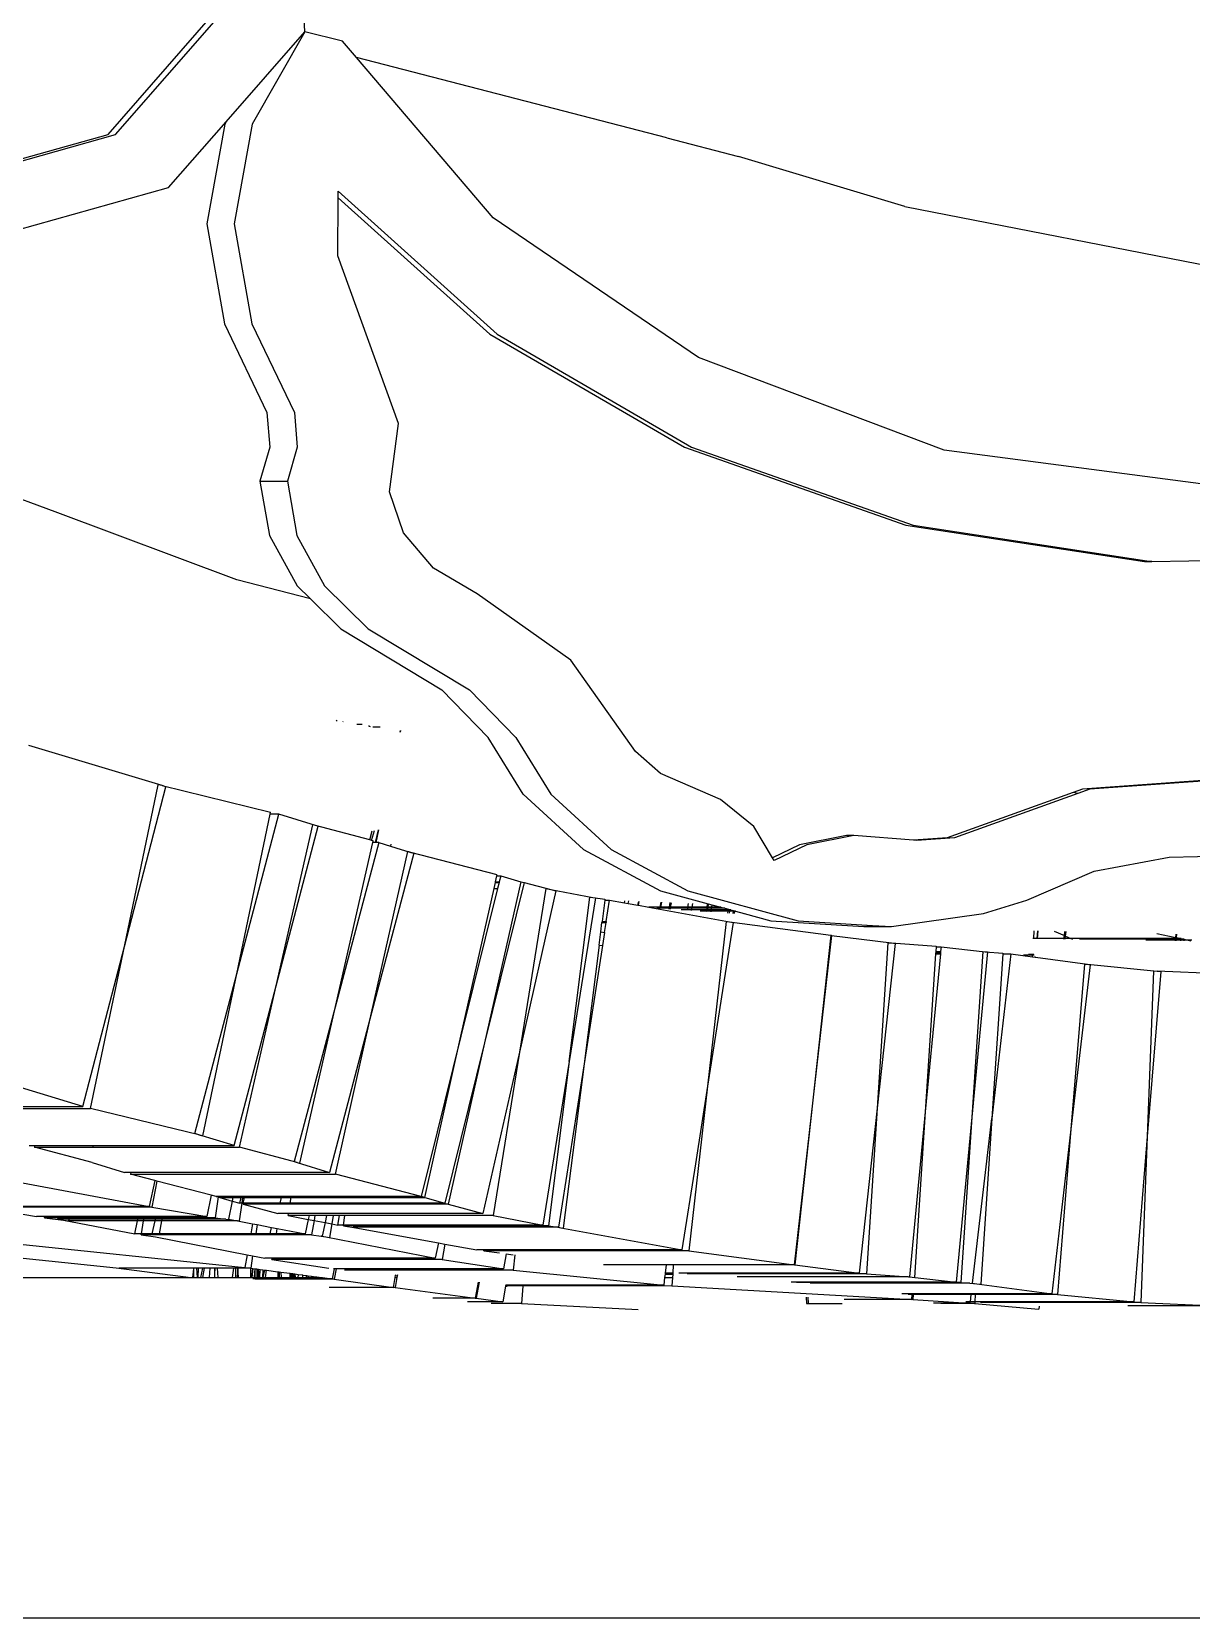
# Model space of a CAD drawing. Extents: x -24961 to 905641, y -154323 to 635957.
# Drawn here: x 395069 to 395488, y -104442 to -103869 of the extents above; entities that cross this region are included whole.
import ezdxf

# ---------------------------------------------------------------- set-up
doc = ezdxf.new("R2010")
doc.units = 0
doc.header["$LTSCALE"] = 1000
doc.header["$MEASUREMENT"] = 0

msp = doc.modelspace()

# ---------------------------------------------------------------- linework, layer by layer
for p, q in [((395167.96, -103868.63), (395167.05, -103847.32)), ((395096.89, -103905.81), (395134.05, -103863.29)), ((395099.54, -103905.81), (395136.05, -103864.04)), ((395139.5, -103901.2), (395167.96, -103868.63)), ((395167.96, -103868.63), (395148.97, -103902)), ((395181.62, -103872.03), (395167.96, -103868.63)), ((395186.69, -103877.98), (395181.62, -103872.03)), ((395298.8, -103906.93), (395186.69, -103877.98)), ((395236.03, -103935.91), (395186.69, -103877.98)), ((395118.76, -103924.93), (395139.5, -103901.2)), ((395139.04, -103902), (395132.52, -103938.11)), ((395139.5, -103901.2), (395139.04, -103902)), ((395148.97, -103902), (395142.45, -103938.11)), ((395033.71, -103923.52), (395096.89, -103905.81)), ((395035.19, -103923.85), (395099.54, -103905.81)), ((395298.8, -103906.93), (395324.69, -103913.75)), ((395384.89, -103931.85), (395324.69, -103913.75)), ((395036.22, -103948.07), (395118.76, -103924.93)), ((395180.03, -103926.32), (395237.45, -103977.91)), ((395180.03, -103928.69), (395180.03, -103926.32)), ((395179.95, -103949.61), (395180.03, -103928.69)), ((395180.03, -103928.69), (395234.8, -103977.91)), ((395384.89, -103931.85), (395522.37, -103958.68)), ((395132.52, -103938.11), (395138.95, -103974.24)), ((395142.45, -103938.11), (395148.88, -103974.24)), ((395310.26, -103986.4), (395236.03, -103935.91)), ((395201.86, -104010.2), (395179.95, -103949.61)), ((395138.95, -103974.24), (395154.29, -104006.3)), ((395148.88, -103974.24), (395164.22, -104006.3)), ((395234.8, -103977.91), (395305.17, -104018.78)), ((395237.45, -103977.91), (395307.81, -104018.78)), ((395399.07, -104019.94), (395310.26, -103986.4)), ((395154.29, -104006.3), (395155.28, -104018.85)), ((395164.22, -104006.3), (395165.21, -104018.85)), ((395198.62, -104034.99), (395201.86, -104010.2)), ((395155.28, -104018.85), (395151.76, -104031.12)), ((395165.21, -104018.85), (395161.69, -104031.12)), ((395305.17, -104018.78), (395385.2, -104047)), ((395307.81, -104018.78), (395387.85, -104047)), ((395493.63, -104032.34), (395399.07, -104019.94)), ((395077.79, -104042.19), (395042.09, -104029.1)), ((395151.76, -104031.12), (395155.21, -104050.71)), ((395151.76, -104031.12), (395161.69, -104031.12)), ((395161.69, -104031.12), (395165.14, -104050.71)), ((395203.6, -104049.81), (395198.62, -104034.99)), ((395143.44, -104066.81), (395077.79, -104042.19)), ((395385.2, -104047), (395471.5, -104060.14)), ((395387.85, -104047), (395473.88, -104060.1)), ((395155.21, -104050.71), (395165.18, -104068.92)), ((395165.14, -104050.71), (395175.11, -104068.92)), ((395214.55, -104062.56), (395203.6, -104049.81)), ((395471.5, -104060.14), (395473.88, -104060.1)), ((395474.15, -104060.14), (395471.5, -104060.14)), ((395473.88, -104060.1), (395474.15, -104060.14)), ((395474.15, -104060.14), (395562.07, -104058.64)), ((395230.28, -104071.84), (395214.55, -104062.56)), ((395170.01, -104073.67), (395143.44, -104066.81)), ((395165.18, -104068.92), (395170.01, -104073.67)), ((395175.11, -104068.92), (395190.89, -104084.46)), ((395170.01, -104073.67), (395180.96, -104084.46)), ((395264.1, -104095.82), (395230.28, -104071.84)), ((395180.96, -104084.46), (395217.56, -104106.57)), ((395190.89, -104084.46), (395227.49, -104106.57)), ((395287.49, -104128.82), (395264.1, -104095.82)), ((395217.56, -104106.57), (395234.27, -104123.81)), ((395227.49, -104106.57), (395244.2, -104123.81)), ((395179.34, -104117.57), (395179.69, -104117.78)), ((395181.74, -104118.15), (395181.79, -104117.96)), ((395188.72, -104119.05), (395186.79, -104119.05)), ((395191.2, -104119.84), (395191.29, -104119.46)), ((395191.49, -104119.9), (395191.59, -104119.51)), ((395195.26, -104120.09), (395192.58, -104120.09)), ((395202.41, -104121.85), (395202.55, -104121.24)), ((395202.52, -104121.87), (395202.65, -104121.26)), ((395116.37, -104141.18), (395068.26, -104126.64)), ((395246.92, -104144.3), (395234.27, -104123.81)), ((395244.2, -104123.81), (395256.85, -104144.3)), ((395296.51, -104136.74), (395287.49, -104128.82)), ((395318.24, -104146.2), (395296.51, -104136.74)), ((395514.42, -104137.79), (395449.13, -104142.5)), ((395517.07, -104137.79), (395451.78, -104142.5)), ((395102.76, -104199.38), (395114.97, -104140.84)), ((395102.76, -104199.38), (395117.75, -104141.6)), ((395116.37, -104141.18), (395114.97, -104140.84)), ((395117.75, -104141.6), (395116.37, -104141.18)), ((395116.37, -104141.18), (395155.6, -104150.73)), ((395246.92, -104144.3), (395268.75, -104164.29)), ((395256.85, -104144.3), (395278.68, -104164.29)), ((395330.34, -104155.95), (395318.24, -104146.2)), ((395445.71, -104143.72), (395400.12, -104160.08)), ((395447.43, -104144.06), (395402.76, -104160.08)), ((395449.13, -104142.5), (395445.71, -104143.72)), ((395447.43, -104144.06), (395445.71, -104143.72)), ((395451.78, -104142.5), (395447.43, -104144.06)), ((395143.39, -104209.26), (395158.56, -104151.54)), ((395143.39, -104209.26), (395155.43, -104151.54)), ((395155.43, -104151.54), (395155.6, -104150.73)), ((395158.56, -104151.54), (395155.43, -104151.54)), ((395171.8, -104155.6), (395158.56, -104151.54)), ((395157.58, -104213.61), (395170.84, -104155.34)), ((395157.58, -104213.61), (395172.76, -104155.89)), ((395171.8, -104155.6), (395170.84, -104155.34)), ((395172.76, -104155.89), (395171.8, -104155.6)), ((395191.51, -104160.83), (395171.8, -104155.6)), ((395191.51, -104160.83), (395192.35, -104157.54)), ((395192.14, -104160.99), (395193.14, -104157.42)), ((395193.57, -104161.72), (395194.58, -104157.21)), ((395193.75, -104161.72), (395194.74, -104157.19)), ((395337.01, -104167.26), (395330.34, -104155.95)), ((395194.71, -104161.72), (395179.44, -104219.41)), ((395179.44, -104219.41), (395192.57, -104161.72)), ((395192.14, -104160.99), (395191.51, -104160.83)), ((395192.7, -104161.14), (395192.14, -104160.99)), ((395192.57, -104161.72), (395192.7, -104161.14)), ((395193.57, -104161.72), (395192.57, -104161.72)), ((395193.75, -104161.72), (395193.57, -104161.72)), ((395194.71, -104161.72), (395193.75, -104161.72)), ((395194.71, -104161.72), (395198.93, -104163.02)), ((395199.06, -104162.3), (395198.93, -104163.02)), ((395198.93, -104163.02), (395206.3, -104165.3)), ((395346.84, -104162.55), (395337.01, -104167.26)), ((395349.49, -104162.55), (395337.59, -104168.25)), ((395363.75, -104159.18), (395346.84, -104162.55)), ((395366.4, -104159.18), (395349.49, -104162.55)), ((395366.4, -104159.18), (395363.75, -104159.18)), ((395387.99, -104160.88), (395366.4, -104159.18)), ((395400.12, -104160.08), (395387.99, -104160.88)), ((395389.2, -104160.97), (395387.99, -104160.88)), ((395402.76, -104160.08), (395389.2, -104160.97)), ((395192.13, -104223.33), (395205.19, -104165.01)), ((395207.41, -104165.64), (395192.13, -104223.33)), ((395206.3, -104165.3), (395205.19, -104165.01)), ((395237.49, -104173.44), (395206.3, -104165.3)), ((395206.3, -104165.3), (395207.41, -104165.64)), ((395268.75, -104164.29), (395296.52, -104179.21)), ((395278.68, -104164.29), (395306.45, -104179.21)), ((395337.59, -104168.25), (395337.01, -104167.26)), ((395453.34, -104172.09), (395480.39, -104167)), ((395480.39, -104167), (395519.85, -104166.26)), ((395236.93, -104175.93), (395237.41, -104173.8)), ((395237.41, -104173.8), (395237.49, -104173.44)), ((395237.41, -104173.8), (395238.8, -104173.8)), ((395238.8, -104173.8), (395238.27, -104175.93)), ((395238.8, -104173.8), (395246.12, -104175.93)), ((395429.01, -104182.56), (395453.34, -104172.09)), ((395237.65, -104178.43), (395224.43, -104231.76)), ((395224.43, -104231.76), (395236.37, -104178.43)), ((395246.12, -104175.93), (395232.94, -104234.21)), ((395247.3, -104176.25), (395232.94, -104234.21)), ((395236.37, -104178.43), (395236.86, -104176.25)), ((395236.37, -104178.43), (395237.65, -104178.43)), ((395236.86, -104176.25), (395236.93, -104175.93)), ((395236.86, -104176.25), (395238.19, -104176.25)), ((395236.93, -104175.93), (395238.27, -104175.93)), ((395238.19, -104176.25), (395237.65, -104178.43)), ((395238.27, -104175.93), (395238.19, -104176.25)), ((395255.06, -104178.43), (395245.55, -104237.54)), ((395258.73, -104179.25), (395245.55, -104237.54)), ((395246.12, -104175.93), (395246.71, -104176.08)), ((395246.71, -104176.08), (395247.3, -104176.25)), ((395247.3, -104176.25), (395256.91, -104178.77)), ((395255.06, -104178.43), (395256.91, -104178.77)), ((395256.91, -104178.77), (395258.73, -104179.25)), ((395256.91, -104178.77), (395272.05, -104181.61)), ((395296.52, -104179.21), (395315.12, -104184.26)), ((395306.45, -104179.21), (395346.34, -104190.03)), ((395263.54, -104240.92), (395271.04, -104181.46)), ((395273.06, -104181.8), (395263.54, -104240.92)), ((395271.04, -104181.46), (395272.05, -104181.61)), ((395272.05, -104181.61), (395276.41, -104182.25)), ((395272.05, -104181.61), (395273.06, -104181.8)), ((395276.37, -104182.54), (395275.4, -104190.29)), ((395276.41, -104182.25), (395276.37, -104182.54)), ((395276.37, -104182.54), (395278.17, -104182.54)), ((395276.96, -104190.29), (395278.17, -104182.54)), ((395278.17, -104182.54), (395283.57, -104183.53)), ((395283.57, -104183.53), (395283.67, -104182.82)), ((395283.57, -104183.53), (395284.87, -104183.77)), ((395284.87, -104183.77), (395285.04, -104182.88)), ((395284.87, -104183.77), (395288.41, -104184.41)), ((395288.41, -104184.41), (395288.67, -104183.03)), ((395288.41, -104184.41), (395288.54, -104184.44)), ((395288.54, -104184.44), (395288.84, -104183.03)), ((395288.54, -104184.44), (395292.35, -104185.13)), ((395296.44, -104185.13), (395292.35, -104185.13)), ((395292.35, -104185.13), (395321.54, -104190.45)), ((395296.37, -104185.53), (395295.25, -104185.53)), ((395296.35, -104185.6), (395296.37, -104185.53)), ((395296.37, -104185.53), (395296.44, -104185.13)), ((395296.57, -104185.53), (395296.37, -104185.53)), ((395296.44, -104185.13), (395296.77, -104183.36)), ((395296.65, -104185.13), (395296.44, -104185.13)), ((395296.55, -104185.61), (395296.57, -104185.53)), ((395296.57, -104185.53), (395296.65, -104185.13)), ((395299.72, -104185.53), (395296.57, -104185.53)), ((395296.65, -104185.13), (395297.03, -104183.37)), ((395299.77, -104185.13), (395296.65, -104185.13)), ((395299.67, -104185.82), (395299.72, -104185.53)), ((395299.72, -104185.53), (395299.77, -104185.13)), ((395300.1, -104185.53), (395299.72, -104185.53)), ((395299.77, -104185.13), (395300.01, -104183.49)), ((395300.18, -104185.13), (395299.77, -104185.13)), ((395300.04, -104185.85), (395300.1, -104185.53)), ((395300.1, -104185.53), (395300.18, -104185.13)), ((395306.29, -104185.53), (395300.1, -104185.53)), ((395300.18, -104185.13), (395300.48, -104183.51)), ((395306.34, -104185.13), (395300.18, -104185.13)), ((395306.21, -104186.12), (395304.06, -104186.12)), ((395306.21, -104186.12), (395306.19, -104186.26)), ((395306.29, -104185.53), (395306.21, -104186.12)), ((395307.67, -104186.12), (395306.21, -104186.12)), ((395306.34, -104185.13), (395306.29, -104185.53)), ((395307.77, -104185.53), (395306.29, -104185.53)), ((395306.53, -104183.75), (395306.34, -104185.13)), ((395307.84, -104185.13), (395306.34, -104185.13)), ((395307.67, -104186.12), (395307.63, -104186.35)), ((395307.77, -104185.53), (395307.67, -104186.12)), ((395313.18, -104186.12), (395307.67, -104186.12)), ((395307.84, -104185.13), (395307.77, -104185.53)), ((395313.25, -104185.53), (395307.77, -104185.53)), ((395308.06, -104183.81), (395307.84, -104185.13)), ((395313.3, -104185.13), (395307.84, -104185.13)), ((395313.18, -104186.12), (395313.13, -104186.57)), ((395313.25, -104185.53), (395313.18, -104186.12)), ((395313.48, -104186.12), (395313.18, -104186.12)), ((395313.3, -104185.13), (395313.25, -104185.53)), ((395313.57, -104185.53), (395313.25, -104185.53)), ((395313.42, -104184.03), (395313.3, -104185.13)), ((395313.62, -104185.13), (395313.3, -104185.13)), ((395313.48, -104186.12), (395313.42, -104186.57)), ((395313.57, -104185.53), (395313.48, -104186.12)), ((395314.81, -104186.12), (395313.48, -104186.12)), ((395313.62, -104185.13), (395313.57, -104185.53)), ((395314.91, -104185.53), (395313.57, -104185.53)), ((395313.77, -104184.05), (395313.62, -104185.13)), ((395314.98, -104185.13), (395313.62, -104185.13)), ((395314.81, -104186.12), (395314.74, -104186.57)), ((395314.91, -104185.53), (395314.81, -104186.12)), ((395321.08, -104186.12), (395314.81, -104186.12)), ((395314.98, -104185.13), (395314.91, -104185.53)), ((395319.81, -104185.53), (395314.91, -104185.53)), ((395315.12, -104184.26), (395314.98, -104185.13)), ((395318.35, -104185.13), (395314.98, -104185.13)), ((395315.12, -104184.26), (395318.35, -104185.13)), ((395318.35, -104185.13), (395319.81, -104185.53)), ((395319.81, -104185.53), (395321.11, -104185.88)), ((395321.02, -104186.57), (395321.08, -104186.12)), ((395321.08, -104186.12), (395321.11, -104185.88)), ((395321.66, -104186.12), (395321.08, -104186.12)), ((395321.11, -104185.88), (395321.67, -104186.03)), ((395321.59, -104186.57), (395321.66, -104186.12)), ((395321.66, -104186.12), (395321.67, -104186.03)), ((395321.98, -104186.12), (395321.66, -104186.12)), ((395321.67, -104186.03), (395321.98, -104186.12)), ((395321.98, -104186.12), (395322.94, -104186.38)), ((395322.92, -104186.57), (395322.94, -104186.38)), ((395322.94, -104186.38), (395323.39, -104186.5)), ((395413.27, -104187.41), (395429.01, -104182.56)), ((395274.92, -104194.07), (395275.35, -104190.68)), ((395275.4, -104190.29), (395275.35, -104190.68)), ((395275.35, -104190.68), (395276.9, -104190.68)), ((395275.4, -104190.29), (395276.96, -104190.29)), ((395276.34, -104194.26), (395276.9, -104190.68)), ((395276.96, -104190.29), (395276.9, -104190.68)), ((395313.13, -104186.57), (395310.92, -104186.57)), ((395313.13, -104186.57), (395313.11, -104186.72)), ((395313.42, -104186.57), (395313.13, -104186.57)), ((395313.42, -104186.57), (395313.4, -104186.74)), ((395314.74, -104186.57), (395313.42, -104186.57)), ((395320.28, -104190.29), (395313.55, -104249.85)), ((395322.8, -104190.68), (395313.55, -104249.85)), ((395314.74, -104186.57), (395314.69, -104186.83)), ((395321.02, -104186.57), (395314.74, -104186.57)), ((395320.28, -104190.29), (395321.54, -104190.45)), ((395320.92, -104187.24), (395321.02, -104186.57)), ((395321.59, -104186.57), (395321.02, -104186.57)), ((395321.48, -104187.28), (395321.59, -104186.57)), ((395321.54, -104190.45), (395322.8, -104190.68)), ((395321.54, -104190.45), (395358.13, -104195.28)), ((395322.92, -104186.57), (395321.59, -104186.57)), ((395322.82, -104187.37), (395322.92, -104186.57)), ((395323.38, -104186.57), (395322.92, -104186.57)), ((395323.26, -104187.4), (395323.38, -104186.57)), ((395323.38, -104186.57), (395323.39, -104186.5)), ((395323.66, -104186.57), (395323.38, -104186.57)), ((395323.39, -104186.5), (395323.66, -104186.57)), ((395323.66, -104186.57), (395326.82, -104187.43)), ((395326.82, -104187.43), (395326.8, -104187.63)), ((395326.82, -104187.43), (395336.41, -104190.03)), ((395336.41, -104190.03), (395370.1, -104192.14)), ((395346.34, -104190.03), (395373.13, -104191.71)), ((395370.1, -104192.14), (395373.13, -104191.71)), ((395370.1, -104192.14), (395380.03, -104192.14)), ((395373.13, -104191.71), (395380.03, -104192.14)), ((395380.03, -104192.14), (395413.27, -104187.41)), ((395274.32, -104198.81), (395274.92, -104194.07)), ((395274.92, -104194.07), (395276.34, -104194.26)), ((395276.34, -104194.26), (395275.6, -104198.93)), ((395358.13, -104195.28), (395351.64, -104254.86)), ((395358.37, -104195.31), (395351.64, -104254.86)), ((395358.13, -104195.28), (395358.25, -104195.29)), ((395358.25, -104195.29), (395358.37, -104195.31)), ((395358.37, -104195.31), (395380.06, -104198.06)), ((395431.47, -104196.48), (395431.09, -104196.48)), ((395431.47, -104196.48), (395431.67, -104193.62)), ((395432.67, -104196.5), (395431.47, -104196.48)), ((395432.67, -104196.5), (395432.97, -104193.65)), ((395432.7, -104196.5), (395432.67, -104196.5)), ((395432.7, -104196.5), (395433.03, -104193.65)), ((395432.81, -104196.5), (395432.7, -104196.5)), ((395432.81, -104196.5), (395433.09, -104193.65)), ((395442.36, -104196.48), (395432.81, -104196.5)), ((395438.81, -104193.79), (395442.52, -104195.42)), ((395442.33, -104196.65), (395442.36, -104196.48)), ((395442.36, -104196.48), (395442.52, -104195.42)), ((395442.79, -104196.48), (395442.36, -104196.48)), ((395442.52, -104195.42), (395442.75, -104193.89)), ((395442.52, -104195.42), (395442.92, -104195.6)), ((395442.76, -104196.66), (395442.79, -104196.48)), ((395442.79, -104196.48), (395442.92, -104195.6)), ((395444.91, -104196.48), (395442.79, -104196.48)), ((395442.92, -104195.6), (395443.18, -104193.9)), ((395442.92, -104195.6), (395444.91, -104196.48)), ((395444.91, -104196.48), (395445.41, -104196.7)), ((395482.8, -104196.48), (395444.91, -104196.48)), ((395482.78, -104196.74), (395448.03, -104196.74)), ((395482.74, -104197.1), (395472.03, -104197.1)), ((395475.96, -104194.7), (395482.84, -104196.1)), ((395482.72, -104197.27), (395482.74, -104197.1)), ((395482.74, -104197.1), (395482.78, -104196.74)), ((395482.95, -104197.1), (395482.74, -104197.1)), ((395482.78, -104196.74), (395482.8, -104196.48)), ((395482.99, -104196.74), (395482.78, -104196.74)), ((395482.8, -104196.48), (395482.84, -104196.1)), ((395483.02, -104196.48), (395482.8, -104196.48)), ((395482.84, -104196.1), (395482.97, -104194.87)), ((395482.84, -104196.1), (395483.05, -104196.14)), ((395482.93, -104197.27), (395482.95, -104197.1)), ((395482.95, -104197.1), (395482.99, -104196.74)), ((395484.65, -104197.1), (395482.95, -104197.1)), ((395482.99, -104196.74), (395483.02, -104196.48)), ((395484.68, -104196.74), (395482.99, -104196.74)), ((395483.02, -104196.48), (395483.05, -104196.14)), ((395484.7, -104196.48), (395483.02, -104196.48)), ((395483.05, -104196.14), (395483.19, -104194.88)), ((395483.05, -104196.14), (395484.7, -104196.48)), ((395484.64, -104197.29), (395484.65, -104197.1)), ((395484.65, -104197.1), (395484.68, -104196.74)), ((395485.79, -104197.1), (395484.65, -104197.1)), ((395484.68, -104196.74), (395484.7, -104196.48)), ((395485.82, -104196.74), (395484.68, -104196.74)), ((395485.77, -104197.31), (395485.79, -104197.1)), ((395485.79, -104197.1), (395485.82, -104196.74)), ((395487.25, -104197.1), (395485.79, -104197.1)), ((395485.82, -104196.74), (395487.25, -104197.1)), ((395487.25, -104197.1), (395488.21, -104197.35)), ((395488.6, -104197.1), (395487.25, -104197.1)), ((395087.77, -104257.15), (395102.76, -104199.38)), ((395090.55, -104257.91), (395102.76, -104199.38)), ((395274.32, -104198.81), (395268.91, -104241.71)), ((395275.6, -104198.93), (395268.91, -104241.71)), ((395274.32, -104198.81), (395275.6, -104198.93)), ((395378.75, -104197.96), (395374.86, -104257.81)), ((395381.35, -104198.22), (395374.86, -104257.81)), ((395378.75, -104197.96), (395380.06, -104198.06)), ((395380.06, -104198.06), (395396.15, -104199.28)), ((395380.06, -104198.06), (395381.35, -104198.22)), ((395395.97, -104202.03), (395392.26, -104259.13)), ((395397.7, -104202.03), (395392.26, -104259.13)), ((395395.99, -104201.72), (395395.97, -104202.03)), ((395395.97, -104202.03), (395397.7, -104202.03)), ((395396.02, -104201.32), (395395.99, -104201.72)), ((395395.99, -104201.72), (395397.73, -104201.72)), ((395396.03, -104201.16), (395396.02, -104201.32)), ((395396.02, -104201.32), (395397.77, -104201.32)), ((395396.14, -104199.45), (395396.03, -104201.16)), ((395396.03, -104201.16), (395397.79, -104201.16)), ((395396.15, -104199.28), (395396.14, -104199.45)), ((395396.14, -104199.45), (395397.95, -104199.45)), ((395397.73, -104201.72), (395397.7, -104202.03)), ((395397.77, -104201.32), (395397.73, -104201.72)), ((395397.79, -104201.16), (395397.77, -104201.32)), ((395397.95, -104199.45), (395397.79, -104201.16)), ((395397.95, -104199.45), (395413.94, -104201.22)), ((395413.1, -104201.16), (395409.09, -104261)), ((395414.78, -104201.32), (395409.09, -104261)), ((395413.1, -104201.16), (395413.94, -104201.22)), ((395413.94, -104201.22), (395420.3, -104201.72)), ((395413.94, -104201.22), (395414.78, -104201.32)), ((395423.22, -104202.03), (395416.3, -104261.56)), ((395420.28, -104202.03), (395416.3, -104261.56)), ((395420.3, -104201.72), (395420.28, -104202.03)), ((395420.28, -104202.03), (395423.22, -104202.03)), ((395423.22, -104202.03), (395431, -104203.08)), ((395431.04, -104202.51), (395427.7, -104202.51)), ((395431.05, -104202.28), (395429.53, -104202.28)), ((395431, -104203.08), (395431.04, -104202.51)), ((395431, -104203.08), (395431.94, -104203.21)), ((395431.04, -104202.51), (395431.05, -104202.28)), ((395431.63, -104202.51), (395431.04, -104202.51)), ((395431.05, -104202.28), (395431.07, -104202.09)), ((395431.46, -104202.28), (395431.05, -104202.28)), ((395431.94, -104203.21), (395431.96, -104202.96)), ((395431.94, -104203.21), (395431.98, -104203.22)), ((395431.98, -104203.22), (395432, -104203.01)), ((395431.98, -104203.22), (395432.14, -104203.24)), ((395432.14, -104203.24), (395432.14, -104203.2)), ((395432.14, -104203.24), (395450.84, -104205.77)), ((395128.21, -104266.98), (395143.39, -104209.26)), ((395131.17, -104267.79), (395143.39, -104209.26)), ((395449.84, -104205.68), (395444.91, -104265.44)), ((395451.83, -104205.91), (395444.91, -104265.44)), ((395449.84, -104205.68), (395450.84, -104205.77)), ((395450.84, -104205.77), (395476.12, -104208.2)), ((395450.84, -104205.77), (395451.83, -104205.91)), ((395474.8, -104208.14), (395472.51, -104268.09)), ((395477.43, -104208.33), (395472.51, -104268.09)), ((395474.8, -104208.14), (395476.12, -104208.2)), ((395476.12, -104208.2), (395477.43, -104208.33)), ((395498.65, -104209.21), (395476.12, -104208.2)), ((395142.41, -104271.33), (395157.58, -104213.61)), ((395144.32, -104271.88), (395157.58, -104213.61)), ((395179.44, -104219.41), (395164.16, -104277.1)), ((395166.18, -104277.67), (395179.44, -104219.41)), ((395192.13, -104223.33), (395176.86, -104281.02)), ((395179.07, -104281.65), (395192.13, -104223.33)), ((395224.43, -104231.76), (395210.07, -104289.72)), ((395211.37, -104290.08), (395224.43, -104231.76)), ((395232.94, -104234.21), (395218.57, -104292.17)), ((395232.94, -104234.21), (395219.76, -104292.5)), ((395245.55, -104237.54), (395232.37, -104295.83)), ((395245.55, -104237.54), (395236.03, -104296.65)), ((395087.77, -104257.15), (395037.36, -104241.91)), ((395263.54, -104240.92), (395254.03, -104300.03)), ((395263.54, -104240.92), (395256.05, -104300.37)), ((395268.91, -104241.71), (395259.66, -104300.87)), ((395268.91, -104241.71), (395261.42, -104301.16)), ((395313.55, -104249.85), (395306.82, -104309.4)), ((395313.55, -104249.85), (395309.15, -104277.97)), ((395351.64, -104254.86), (395344.91, -104314.42)), ((395351.64, -104254.86), (395345.15, -104314.45)), ((395056.5, -104257.91), (395090.55, -104257.91)), ((395056.7, -104257.15), (395087.77, -104257.15)), ((395129.68, -104267.43), (395090.55, -104257.91)), ((395374.86, -104257.81), (395368.37, -104317.4)), ((395374.86, -104257.81), (395370.98, -104317.67)), ((395392.26, -104259.13), (395386.57, -104318.82)), ((395392.26, -104259.13), (395388.37, -104318.98)), ((395409.09, -104261), (395403.4, -104320.69)), ((395409.09, -104261), (395405.09, -104320.85)), ((395409.38, -104321.1), (395416.3, -104261.56)), ((395416.3, -104261.56), (395412.29, -104321.41)), ((395444.91, -104265.44), (395437.99, -104324.97)), ((395444.91, -104265.44), (395439.99, -104325.21)), ((395068.32, -104271.33), (395070.35, -104271.33)), ((395070.35, -104271.33), (395070.23, -104271.88)), ((395091.07, -104277.41), (395070.23, -104271.88)), ((395070.23, -104271.88), (395091.45, -104271.88)), ((395070.35, -104271.33), (395091.59, -104271.33)), ((395091.45, -104271.88), (395091.59, -104271.33)), ((395091.45, -104271.88), (395144.32, -104271.88)), ((395091.59, -104271.33), (395142.41, -104271.33)), ((395129.68, -104267.43), (395128.21, -104266.98)), ((395129.68, -104267.43), (395131.17, -104267.79)), ((395142.41, -104271.33), (395129.68, -104267.43)), ((395165.16, -104277.41), (395144.32, -104271.88)), ((395472.51, -104268.09), (395467.58, -104327.86)), ((395472.51, -104268.09), (395470.22, -104328.04)), ((395091.07, -104277.41), (395102.76, -104281.02)), ((395164.16, -104277.1), (395165.16, -104277.41)), ((395165.16, -104277.41), (395166.18, -104277.67)), ((395165.16, -104277.41), (395176.86, -104281.02)), ((395309.15, -104277.97), (395304.29, -104309.01)), ((395060.77, -104283.77), (395111.72, -104293.36)), ((395105.12, -104281.02), (395102.76, -104281.02)), ((395105.12, -104281.02), (395104.98, -104281.65)), ((395104.98, -104281.65), (395179.07, -104281.65)), ((395113.71, -104283.93), (395104.98, -104281.65)), ((395176.86, -104281.02), (395105.12, -104281.02)), ((395210, -104289.72), (395179.07, -104281.65)), ((395113.71, -104283.93), (395111.72, -104293.36)), ((395114.49, -104284.13), (395112.66, -104293.53)), ((395114.49, -104284.13), (395113.71, -104283.93)), ((395134.11, -104289.25), (395114.49, -104284.13)), ((395134.11, -104289.25), (395132.6, -104296.99)), ((395135.97, -104289.72), (395134.11, -104289.25)), ((395112.66, -104293.53), (395051.06, -104293.53)), ((395051.06, -104293.53), (395071.01, -104296.99)), ((395111.72, -104293.36), (395051.1, -104293.36)), ((395112.66, -104293.53), (395132.6, -104296.99)), ((395136.6, -104289.9), (395135.52, -104297.43)), ((395210, -104289.72), (395135.97, -104289.72)), ((395135.97, -104289.72), (395136.6, -104289.9)), ((395136.6, -104289.9), (395137.28, -104290.08)), ((395137.28, -104290.08), (395142.01, -104290.08)), ((395137.28, -104290.08), (395141.73, -104291.38)), ((395141.73, -104291.38), (395140.34, -104297.93)), ((395142.01, -104290.08), (395141.73, -104291.38)), ((395141.73, -104291.38), (395144.48, -104292.17)), ((395142.01, -104290.08), (395145, -104290.08)), ((395145.18, -104292.17), (395144.26, -104298.55)), ((395144.48, -104292.17), (395145, -104290.08)), ((395145.18, -104292.17), (395144.48, -104292.17)), ((395145, -104290.08), (395145.48, -104290.08)), ((395145.48, -104290.08), (395145.18, -104292.17)), ((395145.74, -104292.17), (395145.18, -104292.17)), ((395145.48, -104290.08), (395146.21, -104290.08)), ((395145.66, -104292.5), (395145.74, -104292.17)), ((395145.66, -104292.5), (395158.27, -104295.83)), ((395159.02, -104292.5), (395145.66, -104292.5)), ((395145.74, -104292.17), (395146.21, -104290.08)), ((395159.1, -104292.17), (395145.74, -104292.17)), ((395146.21, -104290.08), (395159.57, -104290.08)), ((395159.02, -104292.5), (395159.1, -104292.17)), ((395162.6, -104292.5), (395159.02, -104292.5)), ((395159.1, -104292.17), (395159.57, -104290.08)), ((395162.66, -104292.17), (395159.1, -104292.17)), ((395159.57, -104290.08), (395162.99, -104290.08)), ((395162.6, -104292.5), (395162.66, -104292.17)), ((395219.76, -104292.5), (395162.6, -104292.5)), ((395162.66, -104292.17), (395162.99, -104290.08)), ((395218.57, -104292.17), (395162.66, -104292.17)), ((395162.99, -104290.08), (395211.31, -104290.08)), ((395210.07, -104289.72), (395210, -104289.72)), ((395211.31, -104290.08), (395210.07, -104289.72)), ((395211.31, -104290.08), (395211.37, -104290.08)), ((395211.37, -104290.08), (395218.57, -104292.17)), ((395219.76, -104292.5), (395232.37, -104295.83)), ((395073.99, -104296.99), (395071.01, -104296.99)), ((395073.93, -104297.43), (395073.99, -104296.99)), ((395078.86, -104297.43), (395073.93, -104297.43)), ((395073.93, -104297.43), (395080.7, -104298.3)), ((395078.95, -104296.99), (395073.99, -104296.99)), ((395078.75, -104297.93), (395078.86, -104297.43)), ((395078.75, -104297.93), (395080.7, -104298.3)), ((395082.76, -104297.93), (395078.75, -104297.93)), ((395078.86, -104297.43), (395078.95, -104296.99)), ((395082.83, -104297.43), (395078.86, -104297.43)), ((395082.9, -104296.99), (395078.95, -104296.99)), ((395080.7, -104298.3), (395106.53, -104303.19)), ((395080.7, -104298.3), (395082.67, -104298.55)), ((395082.67, -104298.55), (395082.76, -104297.93)), ((395107.52, -104298.55), (395082.67, -104298.55)), ((395082.76, -104297.93), (395082.83, -104297.43)), ((395107.65, -104297.93), (395082.76, -104297.93)), ((395082.83, -104297.43), (395082.9, -104296.99)), ((395107.76, -104297.43), (395082.83, -104297.43)), ((395107.85, -104296.99), (395082.9, -104296.99)), ((395106.53, -104303.19), (395107.52, -104298.55)), ((395107.52, -104298.55), (395107.65, -104297.93)), ((395109.71, -104298.55), (395107.52, -104298.55)), ((395107.65, -104297.93), (395107.76, -104297.43)), ((395109.82, -104297.93), (395107.65, -104297.93)), ((395107.76, -104297.43), (395107.85, -104296.99)), ((395109.91, -104297.43), (395107.76, -104297.43)), ((395109.98, -104296.99), (395107.85, -104296.99)), ((395108.92, -104303.19), (395109.71, -104298.55)), ((395109.71, -104298.55), (395109.82, -104297.93)), ((395113.85, -104298.55), (395109.71, -104298.55)), ((395109.82, -104297.93), (395109.91, -104297.43)), ((395113.99, -104297.93), (395109.82, -104297.93)), ((395109.91, -104297.43), (395109.98, -104296.99)), ((395114.1, -104297.43), (395109.91, -104297.43)), ((395114.19, -104296.99), (395109.98, -104296.99)), ((395112.84, -104303.19), (395113.85, -104298.55)), ((395113.85, -104298.55), (395113.99, -104297.93)), ((395116.31, -104298.55), (395113.85, -104298.55)), ((395113.99, -104297.93), (395114.1, -104297.43)), ((395116.42, -104297.93), (395113.99, -104297.93)), ((395114.1, -104297.43), (395114.19, -104296.99)), ((395116.5, -104297.43), (395114.1, -104297.43)), ((395116.58, -104296.99), (395114.19, -104296.99)), ((395115.51, -104303.19), (395116.31, -104298.55)), ((395116.31, -104298.55), (395116.42, -104297.93)), ((395143.63, -104298.55), (395116.31, -104298.55)), ((395116.42, -104297.93), (395116.5, -104297.43)), ((395139.42, -104297.93), (395116.42, -104297.93)), ((395116.5, -104297.43), (395116.58, -104296.99)), ((395135.52, -104297.43), (395116.5, -104297.43)), ((395132.6, -104296.99), (395116.58, -104296.99)), ((395135.52, -104297.43), (395139.42, -104297.93)), ((395139.42, -104297.93), (395142.29, -104298.3)), ((395140.34, -104297.93), (395142.29, -104298.3)), ((395142.29, -104298.3), (395144.26, -104298.55)), ((395142.29, -104298.3), (395143.63, -104298.55)), ((395143.63, -104298.55), (395149.09, -104299.59)), ((395149.09, -104299.59), (395148.45, -104303.19)), ((395149.09, -104299.59), (395150.7, -104299.89)), ((395150.7, -104299.89), (395150.23, -104303.19)), ((395150.7, -104299.89), (395155.97, -104300.89)), ((395155.47, -104303.19), (395155.97, -104300.89)), ((395155.97, -104300.89), (395158.02, -104301.27)), ((395162.07, -104295.83), (395158.27, -104295.83)), ((395161.94, -104296.65), (395162.07, -104295.83)), ((395161.94, -104296.65), (395169.22, -104298.02)), ((395169.51, -104296.65), (395161.94, -104296.65)), ((395232.37, -104295.83), (395162.07, -104295.83)), ((395169.22, -104298.02), (395168.12, -104303.19)), ((395169.51, -104296.65), (395169.22, -104298.02)), ((395169.22, -104298.02), (395171.33, -104298.41)), ((395171.63, -104296.65), (395169.51, -104296.65)), ((395171.33, -104298.41), (395170.44, -104303.58)), ((395171.63, -104296.65), (395171.33, -104298.41)), ((395171.33, -104298.41), (395175.31, -104299.16)), ((395175.86, -104296.65), (395171.63, -104296.65)), ((395175.31, -104299.16), (395174.23, -104304.11)), ((395175.86, -104296.65), (395175.31, -104299.16)), ((395175.31, -104299.16), (395177.72, -104299.61)), ((395178.23, -104296.65), (395175.86, -104296.65)), ((395177.72, -104299.61), (395176.87, -104304.57)), ((395178.23, -104296.65), (395177.72, -104299.61)), ((395177.72, -104299.61), (395179.93, -104300.03)), ((395180.48, -104296.65), (395178.23, -104296.65)), ((395179.93, -104300.03), (395180.48, -104296.65)), ((395182, -104300.03), (395179.93, -104300.03)), ((395182.42, -104296.65), (395180.48, -104296.65)), ((395181.96, -104300.37), (395182, -104300.03)), ((395181.96, -104300.37), (395186.44, -104301.03)), ((395185.64, -104300.37), (395181.96, -104300.37)), ((395182, -104300.03), (395182.42, -104296.65)), ((395254.03, -104300.03), (395182, -104300.03)), ((395236.03, -104296.65), (395182.42, -104296.65)), ((395185.57, -104300.87), (395185.64, -104300.37)), ((395187.36, -104300.87), (395185.57, -104300.87)), ((395185.57, -104300.87), (395186.44, -104301.03)), ((395187.42, -104300.37), (395185.64, -104300.37)), ((395186.44, -104301.03), (395216.34, -104306.48)), ((395187.36, -104300.87), (395187.42, -104300.37)), ((395217.56, -104300.87), (395187.36, -104300.87)), ((395217.67, -104300.37), (395187.42, -104300.37)), ((395217.67, -104300.37), (395217.56, -104300.87)), ((395219.68, -104300.87), (395217.56, -104300.87)), ((395219.77, -104300.37), (395217.67, -104300.37)), ((395219.77, -104300.37), (395219.68, -104300.87)), ((395231.47, -104300.87), (395219.68, -104300.87)), ((395231.55, -104300.37), (395219.77, -104300.37)), ((395231.47, -104300.87), (395231.55, -104300.37)), ((395233.69, -104300.87), (395231.47, -104300.87)), ((395233.75, -104300.37), (395231.55, -104300.37)), ((395233.69, -104300.87), (395233.75, -104300.37)), ((395242.38, -104300.87), (395233.69, -104300.87)), ((395242.46, -104300.37), (395233.75, -104300.37)), ((395236.03, -104296.65), (395254.03, -104300.03)), ((395242.46, -104300.37), (395242.38, -104300.87)), ((395245.06, -104300.87), (395242.38, -104300.87)), ((395245.12, -104300.37), (395242.46, -104300.37)), ((395245.12, -104300.37), (395245.06, -104300.87)), ((395259.45, -104300.87), (395245.06, -104300.87)), ((395256.05, -104300.37), (395245.12, -104300.37)), ((395256.05, -104300.37), (395259.45, -104300.87)), ((395259.45, -104300.87), (395260.54, -104301.03)), ((395259.66, -104300.87), (395260.54, -104301.03)), ((395260.54, -104301.03), (395304.29, -104309.01)), ((395260.54, -104301.03), (395261.42, -104301.16)), ((395045.51, -104304.96), (395147.38, -104315.5)), ((395108.92, -104303.19), (395106.53, -104303.19)), ((395108.85, -104303.58), (395108.92, -104303.19)), ((395108.85, -104303.58), (395113.95, -104304.36)), ((395112.75, -104303.58), (395108.85, -104303.58)), ((395112.84, -104303.19), (395108.92, -104303.19)), ((395112.75, -104303.58), (395112.84, -104303.19)), ((395115.45, -104303.58), (395112.75, -104303.58)), ((395115.51, -104303.19), (395112.84, -104303.19)), ((395113.95, -104304.36), (395147.09, -104310.8)), ((395115.45, -104303.58), (395115.51, -104303.19)), ((395148.38, -104303.58), (395115.45, -104303.58)), ((395148.45, -104303.19), (395115.51, -104303.19)), ((395148.45, -104303.19), (395148.38, -104303.58)), ((395150.18, -104303.58), (395148.38, -104303.58)), ((395150.23, -104303.19), (395148.45, -104303.19)), ((395150.23, -104303.19), (395150.18, -104303.58)), ((395155.38, -104303.58), (395150.18, -104303.58)), ((395155.47, -104303.19), (395150.23, -104303.19)), ((395155.38, -104303.58), (395155.47, -104303.19)), ((395157.62, -104303.58), (395155.38, -104303.58)), ((395157.69, -104303.19), (395155.47, -104303.19)), ((395157.62, -104303.58), (395157.69, -104303.19)), ((395170.44, -104303.58), (395157.62, -104303.58)), ((395157.69, -104303.19), (395158.02, -104301.27)), ((395168.12, -104303.19), (395157.69, -104303.19)), ((395158.02, -104301.27), (395168.12, -104303.19)), ((395170.44, -104303.58), (395173.88, -104304.11)), ((395174.23, -104304.11), (395173.88, -104304.11)), ((395173.88, -104304.11), (395175.54, -104304.36)), ((395174.23, -104304.11), (395175.54, -104304.36)), ((395175.54, -104304.36), (395176.87, -104304.57)), ((395175.54, -104304.36), (395215.12, -104312.05)), ((395216.34, -104306.48), (395215.12, -104312.05)), ((395216.34, -104306.48), (395218.64, -104306.9)), ((395026.67, -104307.93), (395099.81, -104315.5)), ((395147.09, -104310.8), (395146.28, -104315.35)), ((395147.09, -104310.8), (395149.1, -104311.19)), ((395149.1, -104311.19), (395148.48, -104315.61)), ((395149.1, -104311.19), (395153.53, -104312.05)), ((395156.15, -104312.05), (395153.53, -104312.05)), ((395156.07, -104312.5), (395156.15, -104312.05)), ((395217.66, -104312.5), (395156.07, -104312.5)), ((395156.07, -104312.5), (395176.71, -104315.69)), ((395215.12, -104312.05), (395156.15, -104312.05)), ((395218.64, -104306.9), (395217.66, -104312.5)), ((395217.66, -104312.5), (395239.76, -104315.92)), ((395218.64, -104306.9), (395230.2, -104309.01)), ((395232.77, -104309.01), (395230.2, -104309.01)), ((395232.72, -104309.4), (395232.77, -104309.01)), ((395232.72, -104309.4), (395238.3, -104310.14)), ((395240.9, -104309.4), (395232.72, -104309.4)), ((395240.96, -104309.01), (395232.77, -104309.01)), ((395240.71, -104310.46), (395239.76, -104315.92)), ((395240.72, -104310.41), (395240.71, -104310.46)), ((395240.71, -104310.46), (395243.29, -104310.8)), ((395240.96, -104309.01), (395240.9, -104309.4)), ((395244.1, -104309.4), (395240.9, -104309.4)), ((395244.14, -104309.01), (395240.96, -104309.01)), ((395243.94, -104310.78), (395243.31, -104316.37)), ((395244.14, -104309.01), (395244.1, -104309.4)), ((395299.14, -104309.4), (395244.1, -104309.4)), ((395299.19, -104309.01), (395244.14, -104309.01)), ((395299.19, -104309.01), (395299.14, -104309.4)), ((395301.49, -104309.4), (395299.14, -104309.4)), ((395301.51, -104309.01), (395299.19, -104309.01)), ((395301.51, -104309.01), (395301.49, -104309.4)), ((395306.78, -104309.4), (395301.49, -104309.4)), ((395304.29, -104309.01), (395301.51, -104309.01)), ((395306.82, -104309.4), (395306.78, -104309.4)), ((395306.82, -104309.4), (395344.91, -104314.42)), ((395099.81, -104315.5), (395126.77, -104319.04)), ((395099.81, -104315.5), (395100.91, -104315.61)), ((395127.73, -104315.61), (395100.91, -104315.61)), ((395127.71, -104315.83), (395127.41, -104319.04)), ((395127.73, -104315.61), (395127.71, -104315.83)), ((395127.71, -104315.83), (395127.71, -104319.04)), ((395128.85, -104315.61), (395127.73, -104315.61)), ((395128.85, -104315.61), (395129.08, -104319.04)), ((395129.47, -104315.61), (395128.85, -104315.61)), ((395129.47, -104315.61), (395129.28, -104319.04)), ((395131.07, -104315.61), (395129.47, -104315.61)), ((395130.42, -104319.04), (395131.07, -104315.61)), ((395131.74, -104315.61), (395131.07, -104315.61)), ((395131.13, -104319.04), (395131.74, -104315.61)), ((395133.64, -104315.61), (395131.74, -104315.61)), ((395133.64, -104315.61), (395133.35, -104319.04)), ((395135.34, -104315.61), (395133.64, -104315.61)), ((395135.34, -104317.83), (395135.29, -104319.04)), ((395135.34, -104315.61), (395135.34, -104317.83)), ((395135.41, -104315.61), (395135.34, -104317.83)), ((395135.41, -104315.61), (395135.34, -104315.61)), ((395135.34, -104317.83), (395135.34, -104319.04)), ((395136.26, -104315.61), (395135.41, -104315.61)), ((395136.26, -104315.61), (395136.48, -104319.04)), ((395142.35, -104315.61), (395136.26, -104315.61)), ((395141.89, -104319.04), (395142.35, -104315.61)), ((395142.96, -104315.61), (395142.35, -104315.61)), ((395142.96, -104315.61), (395142.96, -104319.04)), ((395143.66, -104315.61), (395142.96, -104315.61)), ((395143.59, -104319.04), (395143.77, -104317.19)), ((395143.66, -104315.61), (395143.77, -104317.19)), ((395143.92, -104315.61), (395143.66, -104315.61)), ((395143.77, -104317.19), (395143.92, -104315.61)), ((395143.77, -104317.19), (395143.89, -104319.04)), ((395148.25, -104315.61), (395143.92, -104315.61)), ((395146.28, -104315.35), (395147.38, -104315.5)), ((395147.38, -104315.5), (395148.25, -104315.61)), ((395148.25, -104315.61), (395148.38, -104315.63)), ((395148.38, -104315.63), (395148.29, -104319.04)), ((395148.38, -104315.63), (395148.48, -104315.61)), ((395148.38, -104315.63), (395149.25, -104315.74)), ((395148.77, -104319.04), (395149.25, -104315.74)), ((395149.25, -104315.74), (395148.81, -104319.04)), ((395149.25, -104315.74), (395149.87, -104315.82)), ((395149.75, -104319.04), (395149.9, -104317.15)), ((395149.87, -104315.82), (395149.9, -104317.15)), ((395149.87, -104315.82), (395150.01, -104315.84)), ((395149.9, -104317.15), (395150.01, -104315.84)), ((395149.9, -104317.15), (395149.96, -104319.04)), ((395150.01, -104315.84), (395150.59, -104315.92)), ((395150.59, -104315.92), (395150.59, -104319.04)), ((395150.59, -104315.92), (395151.09, -104315.99)), ((395151, -104319.04), (395151.18, -104317.21)), ((395151.09, -104315.99), (395151.18, -104317.21)), ((395151.09, -104315.99), (395151.29, -104316.01)), ((395151.18, -104317.21), (395151.29, -104316.01)), ((395151.18, -104317.21), (395151.3, -104319.04)), ((395151.29, -104316.01), (395151.79, -104316.08)), ((395151.69, -104319.04), (395151.79, -104316.08)), ((395151.79, -104316.08), (395152.81, -104316.21)), ((395152.81, -104316.21), (395152.65, -104319.04)), ((395152.81, -104316.21), (395153.48, -104316.3)), ((395152.96, -104319.04), (395153.48, -104316.3)), ((395153.48, -104316.3), (395154.19, -104316.39)), ((395153.72, -104319.04), (395154.19, -104316.39)), ((395154.19, -104316.39), (395158.21, -104316.92)), ((395158.21, -104316.92), (395158.21, -104319.04)), ((395158.21, -104316.92), (395158.57, -104316.97)), ((395158.57, -104316.97), (395158.7, -104319.04)), ((395158.57, -104316.97), (395158.76, -104316.99)), ((395158.76, -104316.99), (395158.76, -104319.04)), ((395158.76, -104316.99), (395159.37, -104317.07)), ((395159.37, -104317.07), (395159.48, -104319.04)), ((395159.37, -104317.07), (395162.55, -104317.49)), ((395162.55, -104317.49), (395162.59, -104319.04)), ((395162.55, -104317.49), (395162.69, -104317.51)), ((395162.69, -104317.51), (395162.69, -104319.04)), ((395162.69, -104317.51), (395162.76, -104317.52)), ((395162.72, -104317.51), (395162.72, -104319.04)), ((395162.76, -104317.52), (395162.76, -104319.04)), ((395162.76, -104317.52), (395162.79, -104318.02)), ((395162.76, -104317.52), (395162.79, -104317.52)), ((395162.79, -104317.52), (395162.79, -104318.02)), ((395162.79, -104317.52), (395162.84, -104317.53)), ((395162.79, -104318.02), (395162.79, -104319.04)), ((395162.79, -104318.02), (395162.83, -104318.57)), ((395162.84, -104317.53), (395162.83, -104318.57)), ((395162.84, -104317.53), (395162.9, -104319.04)), ((395162.84, -104317.53), (395162.9, -104317.53)), ((395162.9, -104317.53), (395162.9, -104319.04)), ((395162.9, -104317.53), (395162.97, -104317.54)), ((395162.93, -104317.54), (395162.93, -104319.04)), ((395162.97, -104317.54), (395162.97, -104319.04)), ((395162.97, -104317.54), (395163, -104319.04)), ((395162.97, -104317.54), (395163, -104317.55)), ((395163, -104317.55), (395163, -104319.04)), ((395163, -104317.55), (395163.04, -104317.55)), ((395163.04, -104317.55), (395163.04, -104319.04)), ((395163.04, -104317.55), (395163.08, -104317.56)), ((395163.08, -104317.56), (395163.07, -104319.04)), ((395163.08, -104317.56), (395163.12, -104319.04)), ((395163.08, -104317.56), (395163.14, -104317.57)), ((395163.11, -104317.56), (395163.12, -104319.04)), ((395163.14, -104317.57), (395163.14, -104319.04)), ((395163.14, -104317.57), (395163.2, -104317.57)), ((395163.2, -104317.57), (395163.24, -104319.04)), ((395163.2, -104317.57), (395163.32, -104317.59)), ((395163.32, -104317.59), (395163.36, -104319.04)), ((395163.32, -104317.59), (395163.44, -104317.61)), ((395163.44, -104317.61), (395163.48, -104319.04)), ((395163.44, -104317.61), (395163.56, -104317.62)), ((395163.56, -104317.62), (395163.59, -104318.83)), ((395163.56, -104317.62), (395163.68, -104317.64)), ((395163.7, -104318.08), (395163.59, -104318.83)), ((395163.68, -104317.64), (395163.7, -104318.08)), ((395163.68, -104317.64), (395163.75, -104317.65)), ((395163.75, -104317.65), (395163.7, -104318.08)), ((395163.7, -104318.08), (395163.72, -104319.04)), ((395163.75, -104317.65), (395163.8, -104317.65)), ((395163.8, -104317.65), (395163.84, -104319.04)), ((395163.8, -104317.65), (395163.93, -104317.67)), ((395163.93, -104317.67), (395163.96, -104319.04)), ((395163.93, -104317.67), (395164.05, -104317.68)), ((395164.05, -104317.68), (395164.08, -104319.04)), ((395164.05, -104317.68), (395164.17, -104317.7)), ((395164.17, -104317.7), (395164.2, -104319.04)), ((395164.17, -104317.7), (395164.29, -104317.72)), ((395164.29, -104317.72), (395164.32, -104319.04)), ((395164.29, -104317.72), (395164.41, -104317.73)), ((395164.41, -104317.73), (395164.44, -104319.04)), ((395164.41, -104317.73), (395165.6, -104317.89)), ((395165.6, -104317.89), (395165.5, -104319.04)), ((395165.6, -104317.89), (395167.19, -104318.1)), ((395167.19, -104318.1), (395167.19, -104318.67)), ((395167.19, -104318.1), (395167.27, -104318.11)), ((395167.27, -104318.11), (395167.19, -104318.67)), ((395167.27, -104318.11), (395168.47, -104318.26)), ((395168.47, -104318.26), (395168.49, -104319.04)), ((395168.47, -104318.26), (395168.66, -104318.29)), ((395168.66, -104318.29), (395168.58, -104319.04)), ((395168.66, -104318.29), (395169.18, -104318.36)), ((395178.59, -104315.92), (395177.9, -104319.5)), ((395178.59, -104315.92), (395178.34, -104315.92)), ((395179.26, -104315.92), (395178.59, -104315.92)), ((395179.26, -104315.92), (395178.6, -104319.59)), ((395182.36, -104315.92), (395179.26, -104315.92)), ((395243.31, -104316.37), (395182.3, -104316.37)), ((395239.76, -104315.92), (395182.36, -104315.92)), ((395200.68, -104318.27), (395200.53, -104319.04)), ((395200.72, -104318.03), (395200.68, -104318.27)), ((395200.68, -104318.27), (395201.42, -104318.35)), ((395201.46, -104318.09), (395201.42, -104318.35)), ((395243.31, -104316.37), (395297.74, -104321.84)), ((395298.57, -104314.42), (395275.97, -104314.42)), ((395298.57, -104314.45), (395276.25, -104314.45)), ((395298.2, -104317.77), (395298.05, -104319.04)), ((395298.21, -104317.67), (395298.2, -104317.77)), ((395298.2, -104317.77), (395300.95, -104317.97)), ((395298.24, -104317.4), (395298.21, -104317.67)), ((395300.97, -104317.67), (395298.21, -104317.67)), ((395298.57, -104314.45), (395298.24, -104317.4)), ((395300.98, -104317.4), (395298.24, -104317.4)), ((395301.17, -104314.42), (395298.57, -104314.42)), ((395298.57, -104314.42), (395298.57, -104314.45)), ((395301.17, -104314.45), (395298.57, -104314.45)), ((395300.95, -104317.97), (395300.88, -104319.04)), ((395300.97, -104317.67), (395300.95, -104317.97)), ((395300.98, -104317.4), (395300.97, -104317.67)), ((395301.17, -104314.45), (395300.98, -104317.4)), ((395306.4, -104314.42), (395301.17, -104314.42)), ((395301.17, -104314.42), (395301.17, -104314.45)), ((395306.4, -104314.45), (395301.17, -104314.45)), ((395306.18, -104317.4), (395303.15, -104317.4)), ((395351.11, -104317.67), (395306.16, -104317.67)), ((395368.37, -104317.4), (395306.18, -104317.4)), ((395344.91, -104314.42), (395306.4, -104314.42)), ((395345.15, -104314.45), (395306.4, -104314.45)), ((395345.15, -104314.45), (395368.37, -104317.4)), ((395370.98, -104317.67), (395351.11, -104317.67)), ((395370.98, -104317.67), (395386.15, -104318.82)), ((395025.64, -104319.04), (395126.77, -104319.04)), ((395126.77, -104319.04), (395127.41, -104319.04)), ((395127.41, -104319.04), (395127.71, -104319.04)), ((395127.71, -104319.04), (395129.08, -104319.04)), ((395129.08, -104319.04), (395129.28, -104319.04)), ((395129.28, -104319.04), (395130.42, -104319.04)), ((395130.42, -104319.04), (395131.13, -104319.04)), ((395131.13, -104319.04), (395133.35, -104319.04)), ((395133.35, -104319.04), (395135.29, -104319.04)), ((395135.29, -104319.04), (395135.34, -104319.04)), ((395135.34, -104319.04), (395136.48, -104319.04)), ((395136.48, -104319.04), (395141.89, -104319.04)), ((395141.89, -104319.04), (395142.96, -104319.04)), ((395142.96, -104319.04), (395143.59, -104319.04)), ((395143.59, -104319.04), (395143.89, -104319.04)), ((395143.89, -104319.04), (395148.29, -104319.04)), ((395148.29, -104319.04), (395148.77, -104319.04)), ((395148.77, -104319.04), (395148.81, -104319.04)), ((395148.81, -104319.04), (395149.75, -104319.04)), ((395177.9, -104319.5), (395149.19, -104319.5)), ((395149.75, -104319.04), (395149.96, -104319.04)), ((395149.96, -104319.04), (395150.59, -104319.04)), ((395178.6, -104319.59), (395150.07, -104319.59)), ((395150.59, -104319.04), (395151, -104319.04)), ((395151, -104319.04), (395151.3, -104319.04)), ((395151.3, -104319.04), (395151.69, -104319.04)), ((395151.69, -104319.04), (395152.65, -104319.04)), ((395152.65, -104319.04), (395152.96, -104319.04)), ((395152.96, -104319.04), (395153.72, -104319.04)), ((395153.72, -104319.04), (395158.21, -104319.04)), ((395158.21, -104319.04), (395158.7, -104319.04)), ((395158.7, -104319.04), (395158.76, -104319.04)), ((395158.76, -104319.04), (395159.48, -104319.04)), ((395159.48, -104319.04), (395162.59, -104319.04)), ((395162.59, -104319.04), (395162.69, -104319.04)), ((395162.69, -104319.04), (395162.76, -104319.04)), ((395162.76, -104319.04), (395162.79, -104319.04)), ((395162.79, -104319.04), (395162.86, -104319.04)), ((395162.83, -104318.57), (395162.86, -104319.04)), ((395162.83, -104318.57), (395162.83, -104319.04)), ((395162.86, -104319.04), (395162.9, -104319.04)), ((395162.9, -104319.04), (395162.97, -104319.04)), ((395162.97, -104319.04), (395163, -104319.04)), ((395163, -104319.04), (395163.04, -104319.04)), ((395163.04, -104319.04), (395163.07, -104319.04)), ((395163.07, -104319.04), (395163.12, -104319.04)), ((395163.12, -104319.04), (395163.14, -104319.04)), ((395163.14, -104319.04), (395163.24, -104319.04)), ((395163.24, -104319.04), (395163.36, -104319.04)), ((395163.36, -104319.04), (395163.48, -104319.04)), ((395163.48, -104319.04), (395163.57, -104319.04)), ((395163.59, -104318.83), (395163.57, -104319.04)), ((395163.57, -104319.04), (395163.6, -104319.04)), ((395163.59, -104318.83), (395163.6, -104319.04)), ((395163.6, -104319.04), (395163.72, -104319.04)), ((395163.72, -104319.04), (395163.84, -104319.04)), ((395163.84, -104319.04), (395163.96, -104319.04)), ((395163.96, -104319.04), (395164.08, -104319.04)), ((395164.08, -104319.04), (395164.2, -104319.04)), ((395164.2, -104319.04), (395164.32, -104319.04)), ((395164.32, -104319.04), (395164.44, -104319.04)), ((395164.44, -104319.04), (395165.5, -104319.04)), ((395165.5, -104319.04), (395167.14, -104319.04)), ((395167.19, -104318.67), (395167.14, -104319.04)), ((395167.14, -104319.04), (395167.19, -104319.04)), ((395167.19, -104318.67), (395167.19, -104319.04)), ((395167.19, -104319.04), (395168.49, -104319.04)), ((395168.49, -104319.04), (395168.58, -104319.04)), ((395168.58, -104319.04), (395169.18, -104319.04)), ((395169.18, -104318.36), (395169.18, -104319.04)), ((395169.18, -104318.36), (395170.38, -104318.52)), ((395169.18, -104319.04), (395170.39, -104319.04)), ((395170.38, -104318.52), (395170.39, -104319.04)), ((395170.38, -104318.52), (395171.17, -104318.62)), ((395170.39, -104319.04), (395171.17, -104319.04)), ((395171.17, -104318.62), (395171.17, -104319.04)), ((395171.17, -104318.62), (395172.29, -104318.77)), ((395171.17, -104319.04), (395172.3, -104319.04)), ((395172.29, -104318.77), (395172.3, -104319.04)), ((395172.29, -104318.77), (395173.15, -104318.88)), ((395172.3, -104319.04), (395173.15, -104319.04)), ((395173.15, -104318.88), (395173.15, -104319.04)), ((395173.15, -104318.88), (395174.34, -104319.04)), ((395173.15, -104319.04), (395174.34, -104319.04)), ((395174.34, -104319.04), (395177.9, -104319.5)), ((395199.86, -104322.58), (395176.84, -104322.58)), ((395200.65, -104322.68), (395177.84, -104322.68)), ((395177.9, -104319.5), (395178.25, -104319.55)), ((395178.25, -104319.55), (395178.6, -104319.59)), ((395178.6, -104319.59), (395199.86, -104322.58)), ((395200.53, -104319.04), (395199.86, -104322.58)), ((395200.53, -104319.04), (395201.29, -104319.04)), ((395201.29, -104319.04), (395200.65, -104322.68)), ((395200.65, -104322.68), (395229.56, -104326.44)), ((395201.42, -104318.35), (395201.29, -104319.04)), ((395230.61, -104320.72), (395229.56, -104326.44)), ((395230.95, -104320.75), (395229.93, -104326.49)), ((395240.55, -104322.15), (395239.51, -104327.78)), ((395240.56, -104322.07), (395240.55, -104322.15)), ((395240.55, -104322.15), (395241.08, -104322.18)), ((395240.61, -104321.84), (395240.56, -104322.07)), ((395246.74, -104322.09), (395240.56, -104322.07)), ((395240.64, -104321.63), (395240.61, -104321.84)), ((395246.76, -104321.84), (395240.61, -104321.84)), ((395246.74, -104322.09), (395246.31, -104328.41)), ((395246.76, -104321.84), (395246.74, -104322.09)), ((395300.69, -104322.07), (395246.74, -104322.09)), ((395297.74, -104321.84), (395246.76, -104321.84)), ((395298.05, -104319.04), (395297.74, -104321.84)), ((395298.05, -104319.04), (395300.88, -104319.04)), ((395300.88, -104319.04), (395300.69, -104322.07)), ((395300.69, -104322.07), (395387.29, -104326.94)), ((395350.95, -104318.82), (395324.23, -104318.82)), ((395350.7, -104320.69), (395343.72, -104320.69)), ((395350.68, -104320.85), (395345.68, -104320.85)), ((395408.3, -104321.1), (395350.64, -104321.1)), ((395405.09, -104320.85), (395350.68, -104320.85)), ((395403.4, -104320.69), (395350.7, -104320.69)), ((395386.15, -104318.82), (395350.95, -104318.82)), ((395386.15, -104318.82), (395387.47, -104318.92)), ((395386.57, -104318.82), (395387.47, -104318.92)), ((395387.47, -104318.92), (395388.37, -104318.98)), ((395387.47, -104318.92), (395403.4, -104320.69)), ((395405.09, -104320.85), (395408.3, -104321.1)), ((395408.3, -104321.1), (395410.83, -104321.29)), ((395409.38, -104321.1), (395410.83, -104321.29)), ((395410.83, -104321.29), (395437.99, -104324.97)), ((395410.83, -104321.29), (395412.29, -104321.41)), ((395229.56, -104326.44), (395214.26, -104326.44)), ((395229.56, -104326.44), (395214.73, -104326.49)), ((395239.51, -104327.78), (395226.8, -104327.78)), ((395229.56, -104326.44), (395229.74, -104326.47)), ((395229.93, -104326.49), (395229.74, -104326.47)), ((395229.93, -104326.49), (395239.51, -104327.78)), ((395246.31, -104328.41), (395235.36, -104328.41)), ((395246.31, -104328.41), (395288.5, -104330.52)), ((395349.22, -104326.13), (395349.34, -104328.39)), ((395349.34, -104328.39), (395349.89, -104328.35)), ((395349.34, -104328.39), (395361.04, -104328.39)), ((395349.77, -104326.13), (395349.89, -104328.35)), ((395349.89, -104328.35), (395362.16, -104328.35)), ((395363.6, -104326.96), (395362.97, -104326.94)), ((395387.29, -104326.94), (395363.6, -104326.96)), ((395386.12, -104324.97), (395383.79, -104324.97)), ((395387.42, -104325.21), (395386.1, -104325.21)), ((395437.99, -104324.97), (395386.12, -104324.97)), ((395387.42, -104325.21), (395387.29, -104326.94)), ((395387.5, -104326.95), (395387.29, -104326.94)), ((395387.82, -104325.21), (395387.42, -104325.21)), ((395387.71, -104326.96), (395387.5, -104326.95)), ((395387.82, -104325.21), (395387.71, -104326.96)), ((395387.71, -104326.96), (395408.05, -104328.23)), ((395408.7, -104325.21), (395387.82, -104325.21)), ((395408.05, -104328.23), (395395.22, -104328.23)), ((395409.87, -104328.36), (395397.84, -104328.36)), ((395408.44, -104327.86), (395406.95, -104327.86)), ((395408.4, -104328.23), (395408.05, -104328.23)), ((395408.44, -104327.86), (395408.4, -104328.23)), ((395408.4, -104328.23), (395409.87, -104328.36)), ((395408.7, -104325.21), (395408.44, -104327.86)), ((395410.16, -104327.86), (395408.44, -104327.86)), ((395410.34, -104325.21), (395408.7, -104325.21)), ((395410.12, -104328.36), (395409.87, -104328.36)), ((395410.16, -104327.86), (395410.12, -104328.36)), ((395410.12, -104328.36), (395433.22, -104330.42)), ((395410.34, -104325.21), (395410.16, -104327.86)), ((395467.58, -104327.86), (395410.16, -104327.86)), ((395439.99, -104325.21), (395410.34, -104325.21)), ((395470.22, -104328.04), (395412.22, -104328.04)), ((395433.38, -104329.36), (395433.27, -104330.42)), ((395439.99, -104325.21), (395467.58, -104327.86)), ((395496.85, -104329.23), (395465.47, -104329.23)), ((395470.22, -104328.04), (395496.85, -104329.23)), ((395499.24, -104329.28), (395470.26, -104329.28)), ((395433.27, -104330.42), (395433.22, -104330.42)), ((395828.24, -104442.21), (394924.71, -104442.21))]:
    msp.add_line(p, q)

doc.saveas('drawing.dxf')
